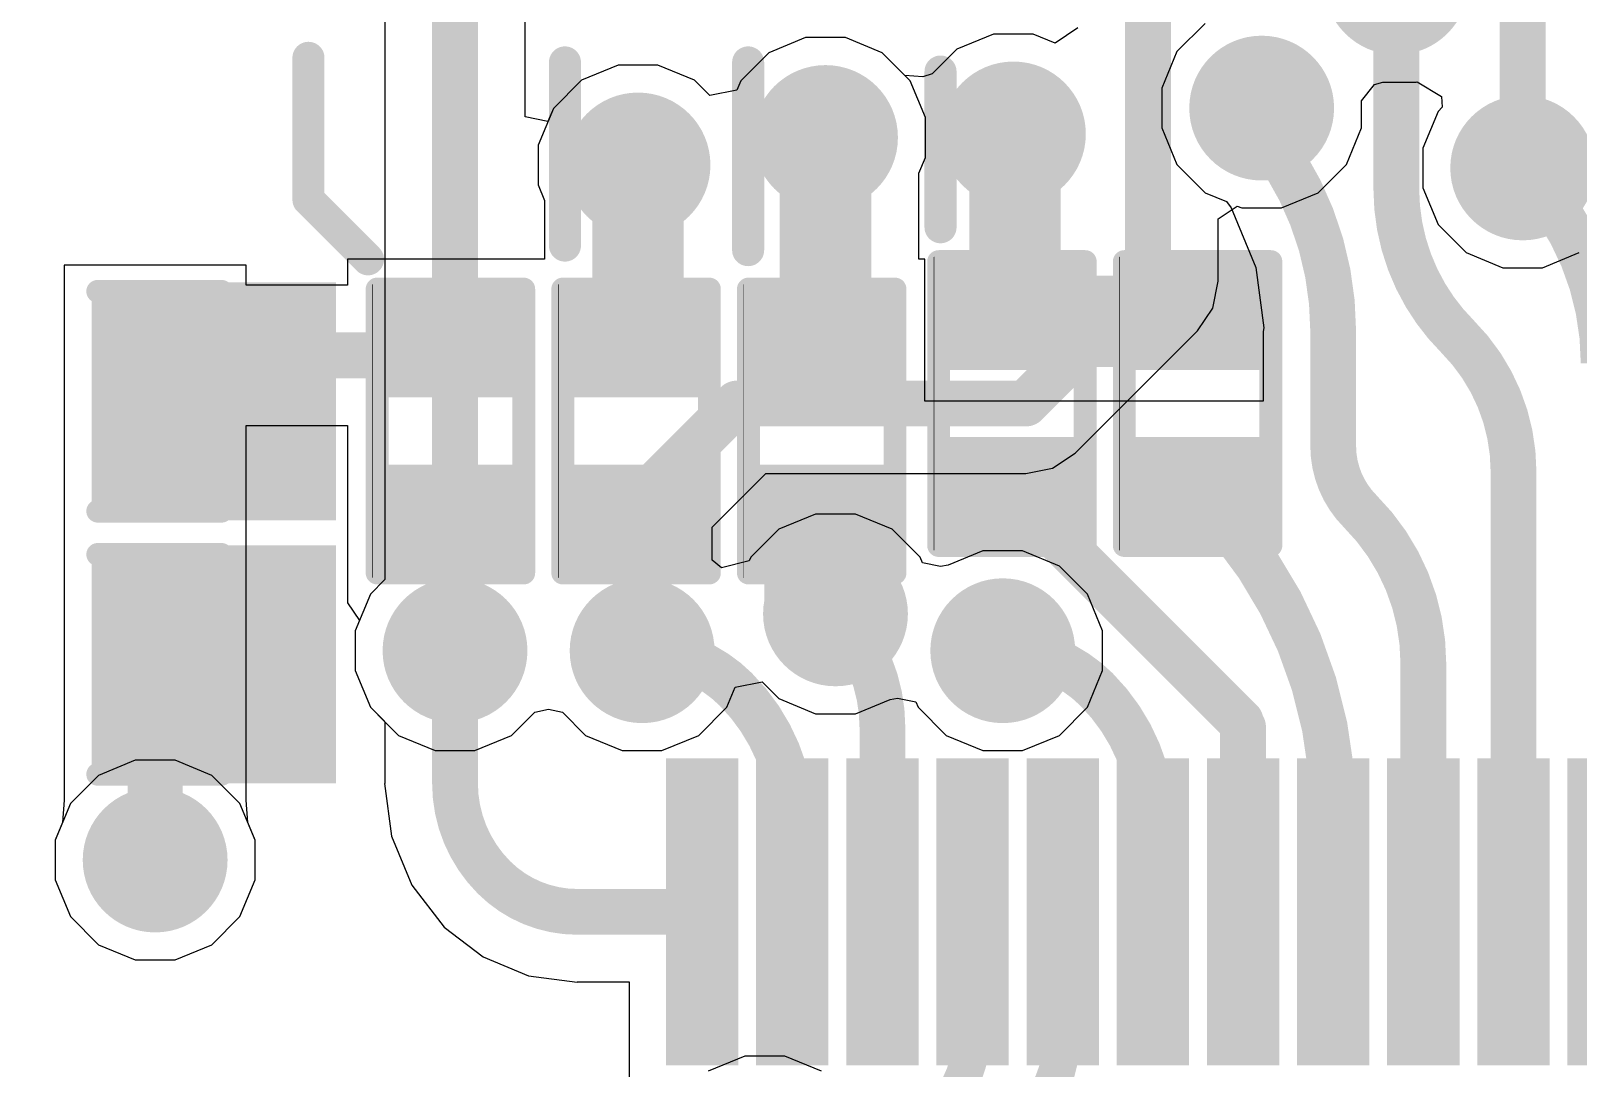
# Model space of a CAD drawing. Header units: millimetres. Extents: x 0 to 5423, y 0 to 5425.
# Drawn here: x 119.24 to 127.82, y 29.02 to 34.77 of the extents above; entities that cross this region are included whole.
import ezdxf

# ---------------------------------------------------------------- set-up
doc = ezdxf.new("R2010")
doc.units = ezdxf.units.MM
for name, color, linetype in [('BottomLayer', 5, 'Continuous'), ('BottomSolder', 6, 'Continuous'), ('TopLayer', 1, 'Continuous'), ('TopOverlay', 2, 'Continuous'), ('TopPaste', 8, 'Continuous'), ('TopSolder', 216, 'Continuous'), ('ViaHoleLayer', 16, 'Continuous')]:
    doc.layers.add(name, color=color, linetype=linetype)

# ---------------------------------------------------------------- blocks, each defined once
blk = doc.blocks.new('HTSSOP_38_EP_4_4___130')
at = {"layer": 'TopLayer'}
for points in [[(-2, 0.65), (-2, 0.35), (-3.6, 0.35), (-3.6, 0.65)], [(-2, 0.1501), (-2, -0.1499), (-3.6, -0.1499), (-3.6, 0.1501)], [(-2, -0.35), (-2, -0.65), (-3.6, -0.65), (-3.6, -0.35)], [(-2, -0.8499), (-2, -1.1499), (-3.6, -1.1499), (-3.6, -0.8499)], [(-2, -1.35), (-2, -1.65), (-3.6, -1.65), (-3.6, -1.35)], [(-2, -1.8499), (-2, -2.1499), (-3.6, -2.1499), (-3.6, -1.8499)], [(-2, -2.35), (-2, -2.65), (-3.6, -2.65), (-3.6, -2.35)], [(-2, -2.8499), (-2, -3.1499), (-3.6, -3.1499), (-3.6, -2.8499)], [(-2, -3.35), (-2, -3.65), (-3.6, -3.65), (-3.6, -3.35)], [(-2, -3.8499), (-2, -4.1499), (-3.6, -4.1499), (-3.6, -3.8499)], [(-2, -4.35), (-2, -4.65), (-3.6, -4.65), (-3.6, -4.35)]]:
    blk.add_hatch(color=1, dxfattribs=at).paths.add_polyline_path(points)
at = {"layer": 'TopPaste'}
for points in [[(-2, 0.65), (-2, 0.35), (-3.6, 0.35), (-3.6, 0.65)], [(-2, 0.1501), (-2, -0.1499), (-3.6, -0.1499), (-3.6, 0.1501)], [(-2, -0.35), (-2, -0.65), (-3.6, -0.65), (-3.6, -0.35)], [(-2, -0.8499), (-2, -1.1499), (-3.6, -1.1499), (-3.6, -0.8499)], [(-2, -1.35), (-2, -1.65), (-3.6, -1.65), (-3.6, -1.35)], [(-2, -1.8499), (-2, -2.1499), (-3.6, -2.1499), (-3.6, -1.8499)], [(-2, -2.35), (-2, -2.65), (-3.6, -2.65), (-3.6, -2.35)], [(-2, -2.8499), (-2, -3.1499), (-3.6, -3.1499), (-3.6, -2.8499)], [(-2, -3.35), (-2, -3.65), (-3.6, -3.65), (-3.6, -3.35)], [(-2, -3.8499), (-2, -4.1499), (-3.6, -4.1499), (-3.6, -3.8499)], [(-2, -4.35), (-2, -4.65), (-3.6, -4.65), (-3.6, -4.35)]]:
    blk.add_hatch(color=8, dxfattribs=at).paths.add_polyline_path(points)
at = {"layer": 'TopSolder'}
for points in [[(-1.9492, 0.7008), (-1.9492, 0.2992), (-3.6508, 0.2992), (-3.6508, 0.7008)], [(-1.9492, 0.2009), (-1.9492, -0.2007), (-3.6508, -0.2007), (-3.6508, 0.2009)], [(-1.9492, -0.2992), (-1.9492, -0.7008), (-3.6508, -0.7008), (-3.6508, -0.2992)], [(-1.9492, -0.7991), (-1.9492, -1.2007), (-3.6508, -1.2007), (-3.6508, -0.7991)], [(-1.9492, -1.2992), (-1.9492, -1.7008), (-3.6508, -1.7008), (-3.6508, -1.2992)], [(-1.9492, -1.7991), (-1.9492, -2.2007), (-3.6508, -2.2007), (-3.6508, -1.7991)], [(-1.9492, -2.2992), (-1.9492, -2.7008), (-3.6508, -2.7008), (-3.6508, -2.2992)], [(-1.9492, -2.7991), (-1.9492, -3.2007), (-3.6508, -3.2007), (-3.6508, -2.7991)], [(-1.9492, -3.2992), (-1.9492, -3.7008), (-3.6508, -3.7008), (-3.6508, -3.2992)], [(-1.9492, -3.7991), (-1.9492, -4.2007), (-3.6508, -4.2007), (-3.6508, -3.7991)], [(-1.9492, -4.2992), (-1.9492, -4.7008), (-3.6508, -4.7008), (-3.6508, -4.2992)]]:
    blk.add_hatch(color=216, dxfattribs=at).paths.add_polyline_path(points)
blk = doc.blocks.new('R___0402_200')
at = {"layer": 'TopLayer'}
for points in [[(-0.6985, -0.3175), (-0.6985, 0.3175), (-0.2413, 0.3175), (-0.2413, -0.3175)], [(0.2413, -0.3175), (0.2413, 0.3175), (0.6985, 0.3175), (0.6985, -0.3175)]]:
    blk.add_hatch(color=1, dxfattribs=at).paths.add_polyline_path(points)
at = {"layer": 'TopPaste'}
for points in [[(-0.6985, -0.3175), (-0.6985, 0.3175), (-0.2413, 0.3175), (-0.2413, -0.3175)], [(0.2413, -0.3175), (0.2413, 0.3175), (0.6985, 0.3175), (0.6985, -0.3175)]]:
    blk.add_hatch(color=8, dxfattribs=at).paths.add_polyline_path(points)
at = {"layer": 'TopSolder'}
for points in [[(-0.7535, -0.3725), (-0.7535, 0.3725), (-0.1863, 0.3725), (-0.1863, -0.3725)], [(0.1863, -0.3725), (0.1863, 0.3725), (0.7535, 0.3725), (0.7535, -0.3725)]]:
    blk.add_hatch(color=216, dxfattribs=at).paths.add_polyline_path(points)
at = {"layer": 'TopOverlay'}
for points, const_width in [([(-0.7874, -0.4064), (-0.7874, 0.4064)], 0.127), ([(0.7874, 0.4064), (-0.7874, 0.4064)], 0.127), ([(0.7874, -0.4064), (0.7874, 0.4064)], 0.127), ([(0.7874, -0.4064), (-0.7874, -0.4064)], 0.127), ([(0.8128, -0.4318), (-0.8128, -0.4318)], 0.00323)]:
    blk.add_lwpolyline(points, dxfattribs=dict(at, const_width=const_width))
for points, const_width in [([(-0.8191, 0.4064, 1), (-0.7556, 0.4064, 1)], 0.0635), ([(-0.8191, 0.4064, 1), (-0.7556, 0.4064, 1)], 0.0635), ([(0.7556, 0.4064, 1), (0.8191, 0.4064, 1)], 0.0635), ([(0.7556, 0.4064, 1), (0.8191, 0.4064, 1)], 0.0635), ([(-0.8191, -0.4064, 1), (-0.7556, -0.4064, 1)], 0.0635), ([(-0.8191, -0.4064, 1), (-0.7556, -0.4064, 1)], 0.0635), ([(0.7556, -0.4064, 1), (0.8191, -0.4064, 1)], 0.0635), ([(0.7556, -0.4064, 1), (0.8191, -0.4064, 1)], 0.0635), ([(-0.8136, -0.4318, 1), (-0.812, -0.4318, 1)], 0.00161), ([(0.812, -0.4318, 1), (0.8136, -0.4318, 1)], 0.00161)]:
    blk.add_lwpolyline(points, format="xyb", close=True, dxfattribs=dict(at, const_width=const_width))
blk = doc.blocks.new('R___0402_201')
at = {"layer": 'TopLayer'}
for points in [[(-0.6985, -0.3175), (-0.6985, 0.3175), (-0.2413, 0.3175), (-0.2413, -0.3175)], [(0.2413, -0.3175), (0.2413, 0.3175), (0.6985, 0.3175), (0.6985, -0.3175)]]:
    blk.add_hatch(color=1, dxfattribs=at).paths.add_polyline_path(points)
at = {"layer": 'TopPaste'}
for points in [[(-0.6985, -0.3175), (-0.6985, 0.3175), (-0.2413, 0.3175), (-0.2413, -0.3175)], [(0.2413, -0.3175), (0.2413, 0.3175), (0.6985, 0.3175), (0.6985, -0.3175)]]:
    blk.add_hatch(color=8, dxfattribs=at).paths.add_polyline_path(points)
at = {"layer": 'TopSolder'}
for points in [[(-0.7535, -0.3725), (-0.7535, 0.3725), (-0.1863, 0.3725), (-0.1863, -0.3725)], [(0.1863, -0.3725), (0.1863, 0.3725), (0.7535, 0.3725), (0.7535, -0.3725)]]:
    blk.add_hatch(color=216, dxfattribs=at).paths.add_polyline_path(points)
at = {"layer": 'TopOverlay'}
for points, const_width in [([(-0.7874, -0.4064), (-0.7874, 0.4064)], 0.127), ([(0.7874, 0.4064), (-0.7874, 0.4064)], 0.127), ([(0.7874, -0.4064), (0.7874, 0.4064)], 0.127), ([(0.7874, -0.4064), (-0.7874, -0.4064)], 0.127), ([(0.8128, -0.4318), (-0.8128, -0.4318)], 0.00323)]:
    blk.add_lwpolyline(points, dxfattribs=dict(at, const_width=const_width))
for points, const_width in [([(-0.8191, 0.4064, 1), (-0.7556, 0.4064, 1)], 0.0635), ([(-0.8191, 0.4064, 1), (-0.7556, 0.4064, 1)], 0.0635), ([(0.7556, 0.4064, 1), (0.8191, 0.4064, 1)], 0.0635), ([(0.7556, 0.4064, 1), (0.8191, 0.4064, 1)], 0.0635), ([(-0.8191, -0.4064, 1), (-0.7556, -0.4064, 1)], 0.0635), ([(-0.8191, -0.4064, 1), (-0.7556, -0.4064, 1)], 0.0635), ([(0.7556, -0.4064, 1), (0.8191, -0.4064, 1)], 0.0635), ([(0.7556, -0.4064, 1), (0.8191, -0.4064, 1)], 0.0635), ([(-0.8136, -0.4318, 1), (-0.812, -0.4318, 1)], 0.00161), ([(0.812, -0.4318, 1), (0.8136, -0.4318, 1)], 0.00161)]:
    blk.add_lwpolyline(points, format="xyb", close=True, dxfattribs=dict(at, const_width=const_width))
blk = doc.blocks.new('R___0402_204')
at = {"layer": 'TopLayer'}
for points in [[(-0.6985, -0.3175), (-0.6985, 0.3175), (-0.2413, 0.3175), (-0.2413, -0.3175)], [(0.2413, -0.3175), (0.2413, 0.3175), (0.6985, 0.3175), (0.6985, -0.3175)]]:
    blk.add_hatch(color=1, dxfattribs=at).paths.add_polyline_path(points)
at = {"layer": 'TopPaste'}
for points in [[(-0.6985, -0.3175), (-0.6985, 0.3175), (-0.2413, 0.3175), (-0.2413, -0.3175)], [(0.2413, -0.3175), (0.2413, 0.3175), (0.6985, 0.3175), (0.6985, -0.3175)]]:
    blk.add_hatch(color=8, dxfattribs=at).paths.add_polyline_path(points)
at = {"layer": 'TopSolder'}
for points in [[(-0.7535, -0.3725), (-0.7535, 0.3725), (-0.1863, 0.3725), (-0.1863, -0.3725)], [(0.1863, -0.3725), (0.1863, 0.3725), (0.7535, 0.3725), (0.7535, -0.3725)]]:
    blk.add_hatch(color=216, dxfattribs=at).paths.add_polyline_path(points)
at = {"layer": 'TopOverlay'}
for points, const_width in [([(0.7874, 0.4064), (-0.7874, 0.4064)], 0.127), ([(-0.7874, -0.4064), (-0.7874, 0.4064)], 0.127), ([(0.7874, -0.4064), (0.7874, 0.4064)], 0.127), ([(0.7874, -0.4064), (-0.7874, -0.4064)], 0.127), ([(0.8128, -0.4318), (-0.8128, -0.4318)], 0.00323)]:
    blk.add_lwpolyline(points, dxfattribs=dict(at, const_width=const_width))
for points, const_width in [([(-0.8191, 0.4064, 1), (-0.7556, 0.4064, 1)], 0.0635), ([(-0.8191, 0.4064, 1), (-0.7556, 0.4064, 1)], 0.0635), ([(0.7556, 0.4064, 1), (0.8191, 0.4064, 1)], 0.0635), ([(0.7556, 0.4064, 1), (0.8191, 0.4064, 1)], 0.0635), ([(-0.8191, -0.4064, 1), (-0.7556, -0.4064, 1)], 0.0635), ([(-0.8191, -0.4064, 1), (-0.7556, -0.4064, 1)], 0.0635), ([(0.7556, -0.4064, 1), (0.8191, -0.4064, 1)], 0.0635), ([(0.7556, -0.4064, 1), (0.8191, -0.4064, 1)], 0.0635), ([(-0.8136, -0.4318, 1), (-0.812, -0.4318, 1)], 0.00161), ([(0.812, -0.4318, 1), (0.8136, -0.4318, 1)], 0.00161)]:
    blk.add_lwpolyline(points, format="xyb", close=True, dxfattribs=dict(at, const_width=const_width))
blk = doc.blocks.new('R___0402_205')
at = {"layer": 'TopLayer'}
for points in [[(-0.6985, -0.3175), (-0.6985, 0.3175), (-0.2413, 0.3175), (-0.2413, -0.3175)], [(0.2413, -0.3175), (0.2413, 0.3175), (0.6985, 0.3175), (0.6985, -0.3175)]]:
    blk.add_hatch(color=1, dxfattribs=at).paths.add_polyline_path(points)
at = {"layer": 'TopPaste'}
for points in [[(-0.6985, -0.3175), (-0.6985, 0.3175), (-0.2413, 0.3175), (-0.2413, -0.3175)], [(0.2413, -0.3175), (0.2413, 0.3175), (0.6985, 0.3175), (0.6985, -0.3175)]]:
    blk.add_hatch(color=8, dxfattribs=at).paths.add_polyline_path(points)
at = {"layer": 'TopSolder'}
for points in [[(-0.7535, -0.3725), (-0.7535, 0.3725), (-0.1863, 0.3725), (-0.1863, -0.3725)], [(0.1863, -0.3725), (0.1863, 0.3725), (0.7535, 0.3725), (0.7535, -0.3725)]]:
    blk.add_hatch(color=216, dxfattribs=at).paths.add_polyline_path(points)
at = {"layer": 'TopOverlay'}
for points, const_width in [([(-0.7874, -0.4064), (-0.7874, 0.4064)], 0.127), ([(0.7874, 0.4064), (-0.7874, 0.4064)], 0.127), ([(0.7874, -0.4064), (0.7874, 0.4064)], 0.127), ([(0.7874, -0.4064), (-0.7874, -0.4064)], 0.127), ([(0.8128, -0.4318), (-0.8128, -0.4318)], 0.00323)]:
    blk.add_lwpolyline(points, dxfattribs=dict(at, const_width=const_width))
for points, const_width in [([(-0.8191, 0.4064, 1), (-0.7556, 0.4064, 1)], 0.0635), ([(-0.8191, 0.4064, 1), (-0.7556, 0.4064, 1)], 0.0635), ([(0.7556, 0.4064, 1), (0.8191, 0.4064, 1)], 0.0635), ([(0.7556, 0.4064, 1), (0.8191, 0.4064, 1)], 0.0635), ([(-0.8191, -0.4064, 1), (-0.7556, -0.4064, 1)], 0.0635), ([(-0.8191, -0.4064, 1), (-0.7556, -0.4064, 1)], 0.0635), ([(0.7556, -0.4064, 1), (0.8191, -0.4064, 1)], 0.0635), ([(0.7556, -0.4064, 1), (0.8191, -0.4064, 1)], 0.0635), ([(-0.8136, -0.4318, 1), (-0.812, -0.4318, 1)], 0.00161), ([(0.812, -0.4318, 1), (0.8136, -0.4318, 1)], 0.00161)]:
    blk.add_lwpolyline(points, format="xyb", close=True, dxfattribs=dict(at, const_width=const_width))
blk = doc.blocks.new('R___0402_207')
at = {"layer": 'TopLayer'}
for points in [[(-0.6985, -0.3175), (-0.6985, 0.3175), (-0.2413, 0.3175), (-0.2413, -0.3175)], [(0.2413, -0.3175), (0.2413, 0.3175), (0.6985, 0.3175), (0.6985, -0.3175)]]:
    blk.add_hatch(color=1, dxfattribs=at).paths.add_polyline_path(points)
at = {"layer": 'TopPaste'}
for points in [[(-0.6985, -0.3175), (-0.6985, 0.3175), (-0.2413, 0.3175), (-0.2413, -0.3175)], [(0.2413, -0.3175), (0.2413, 0.3175), (0.6985, 0.3175), (0.6985, -0.3175)]]:
    blk.add_hatch(color=8, dxfattribs=at).paths.add_polyline_path(points)
at = {"layer": 'TopSolder'}
for points in [[(-0.7535, -0.3725), (-0.7535, 0.3725), (-0.1863, 0.3725), (-0.1863, -0.3725)], [(0.1863, -0.3725), (0.1863, 0.3725), (0.7535, 0.3725), (0.7535, -0.3725)]]:
    blk.add_hatch(color=216, dxfattribs=at).paths.add_polyline_path(points)
at = {"layer": 'TopOverlay'}
for points, const_width in [([(-0.7874, -0.4064), (-0.7874, 0.4064)], 0.127), ([(0.7874, 0.4064), (-0.7874, 0.4064)], 0.127), ([(0.7874, -0.4064), (0.7874, 0.4064)], 0.127), ([(0.7874, -0.4064), (-0.7874, -0.4064)], 0.127), ([(0.8128, -0.4318), (-0.8128, -0.4318)], 0.00323)]:
    blk.add_lwpolyline(points, dxfattribs=dict(at, const_width=const_width))
for points, const_width in [([(-0.8191, 0.4064, 1), (-0.7556, 0.4064, 1)], 0.0635), ([(-0.8191, 0.4064, 1), (-0.7556, 0.4064, 1)], 0.0635), ([(0.7556, 0.4064, 1), (0.8191, 0.4064, 1)], 0.0635), ([(0.7556, 0.4064, 1), (0.8191, 0.4064, 1)], 0.0635), ([(-0.8191, -0.4064, 1), (-0.7556, -0.4064, 1)], 0.0635), ([(-0.8191, -0.4064, 1), (-0.7556, -0.4064, 1)], 0.0635), ([(0.7556, -0.4064, 1), (0.8191, -0.4064, 1)], 0.0635), ([(0.7556, -0.4064, 1), (0.8191, -0.4064, 1)], 0.0635), ([(-0.8136, -0.4318, 1), (-0.812, -0.4318, 1)], 0.00161), ([(0.812, -0.4318, 1), (0.8136, -0.4318, 1)], 0.00161)]:
    blk.add_lwpolyline(points, format="xyb", close=True, dxfattribs=dict(at, const_width=const_width))
blk = doc.blocks.new('LED_0603_296')
at = {"layer": 'TopLayer'}
for points in [[(-1, 0.5), (-0.5, 0.5), (-0.5, -0.5), (-1, -0.5)], [(0.5, 0.5), (1, 0.5), (1, -0.5), (0.5, -0.5)]]:
    blk.add_hatch(color=1, dxfattribs=at).paths.add_polyline_path(points)
at = {"layer": 'TopOverlay'}
blk.add_hatch(color=2, dxfattribs=at).paths.add_polyline_path([(1.1176, -0.6604), (1.7526, -0.6604), (1.7526, 0.6604), (1.1176, 0.6604)])
at = {"layer": 'TopPaste'}
for points in [[(-1, 0.5), (-0.5, 0.5), (-0.5, -0.5), (-1, -0.5)], [(0.5, 0.5), (1, 0.5), (1, -0.5), (0.5, -0.5)]]:
    blk.add_hatch(color=8, dxfattribs=at).paths.add_polyline_path(points)
at = {"layer": 'TopSolder'}
for points in [[(-1.1016, 0.6016), (-0.3984, 0.6016), (-0.3984, -0.6016), (-1.1016, -0.6016)], [(0.3984, 0.6016), (1.1016, 0.6016), (1.1016, -0.6016), (0.3984, -0.6016)]]:
    blk.add_hatch(color=216, dxfattribs=at).paths.add_polyline_path(points)
at = {"layer": 'TopOverlay', "const_width": 0.127}
for points in [[(-1.1176, 0.6096), (-0.4318, 0.6096)], [(-1.1176, -0.6096), (-1.1176, 0.6096)], [(0.4318, 0.6096), (1.1176, 0.6096)], [(1.1176, -0.6096), (1.1176, 0.6096)], [(-1.1176, -0.6096), (-0.4318, -0.6096)], [(0.4318, -0.6096), (1.1176, -0.6096)]]:
    blk.add_lwpolyline(points, dxfattribs=at)
at = {"layer": 'TopOverlay', "const_width": 0.0635}
for points in [[(-1.1494, 0.6096, 1), (-1.0858, 0.6096, 1)], [(-1.1494, 0.6096, 1), (-1.0858, 0.6096, 1)], [(-0.4636, 0.6096, 1), (-0.4001, 0.6096, 1)], [(0.4001, 0.6096, 1), (0.4636, 0.6096, 1)], [(1.0859, 0.6096, 1), (1.1494, 0.6096, 1)], [(1.0859, 0.6096, 1), (1.1494, 0.6096, 1)], [(-1.1494, -0.6096, 1), (-1.0858, -0.6096, 1)], [(-1.1494, -0.6096, 1), (-1.0858, -0.6096, 1)], [(-0.4636, -0.6096, 1), (-0.4001, -0.6096, 1)], [(0.4001, -0.6096, 1), (0.4636, -0.6096, 1)], [(1.0859, -0.6096, 1), (1.1494, -0.6096, 1)], [(1.0859, -0.6096, 1), (1.1494, -0.6096, 1)]]:
    blk.add_lwpolyline(points, format="xyb", close=True, dxfattribs=at)
blk = doc.blocks.new('LED_0603_297')
at = {"layer": 'TopLayer'}
for points in [[(-1, 0.5), (-0.5, 0.5), (-0.5, -0.5), (-1, -0.5)], [(0.5, 0.5), (1, 0.5), (1, -0.5), (0.5, -0.5)]]:
    blk.add_hatch(color=1, dxfattribs=at).paths.add_polyline_path(points)
at = {"layer": 'TopOverlay'}
blk.add_hatch(color=2, dxfattribs=at).paths.add_polyline_path([(1.1176, -0.6604), (1.7526, -0.6604), (1.7526, 0.6604), (1.1176, 0.6604)])
at = {"layer": 'TopPaste'}
for points in [[(-1, 0.5), (-0.5, 0.5), (-0.5, -0.5), (-1, -0.5)], [(0.5, 0.5), (1, 0.5), (1, -0.5), (0.5, -0.5)]]:
    blk.add_hatch(color=8, dxfattribs=at).paths.add_polyline_path(points)
at = {"layer": 'TopSolder'}
for points in [[(-1.1016, 0.6016), (-0.3984, 0.6016), (-0.3984, -0.6016), (-1.1016, -0.6016)], [(0.3984, 0.6016), (1.1016, 0.6016), (1.1016, -0.6016), (0.3984, -0.6016)]]:
    blk.add_hatch(color=216, dxfattribs=at).paths.add_polyline_path(points)
at = {"layer": 'TopOverlay', "const_width": 0.127}
for points in [[(-1.1176, 0.6096), (-0.4318, 0.6096)], [(-1.1176, -0.6096), (-1.1176, 0.6096)], [(0.4318, 0.6096), (1.1176, 0.6096)], [(1.1176, -0.6096), (1.1176, 0.6096)], [(-1.1176, -0.6096), (-0.4318, -0.6096)], [(0.4318, -0.6096), (1.1176, -0.6096)]]:
    blk.add_lwpolyline(points, dxfattribs=at)
at = {"layer": 'TopOverlay', "const_width": 0.0635}
for points in [[(-1.1494, 0.6096, 1), (-1.0858, 0.6096, 1)], [(-1.1494, 0.6096, 1), (-1.0858, 0.6096, 1)], [(-0.4636, 0.6096, 1), (-0.4001, 0.6096, 1)], [(0.4001, 0.6096, 1), (0.4636, 0.6096, 1)], [(1.0859, 0.6096, 1), (1.1494, 0.6096, 1)], [(1.0859, 0.6096, 1), (1.1494, 0.6096, 1)], [(-1.1494, -0.6096, 1), (-1.0858, -0.6096, 1)], [(-1.1494, -0.6096, 1), (-1.0858, -0.6096, 1)], [(-0.4636, -0.6096, 1), (-0.4001, -0.6096, 1)], [(0.4001, -0.6096, 1), (0.4636, -0.6096, 1)], [(1.0859, -0.6096, 1), (1.1494, -0.6096, 1)], [(1.0859, -0.6096, 1), (1.1494, -0.6096, 1)]]:
    blk.add_lwpolyline(points, format="xyb", close=True, dxfattribs=at)

msp = doc.modelspace()

# ---------------------------------------------------------------- hatches: boundary and pattern name
at = {"layer": 'BottomLayer'}
h = msp.add_hatch(color=5, dxfattribs=at)
edge = h.paths.add_edge_path()
edge.add_arc((126.81, 35.0393), 0.3, 0, 360)
h = msp.add_hatch(color=5, dxfattribs=at)
edge = h.paths.add_edge_path()
edge.add_arc((126.0633, 34.3414), 0.3, 0, 360)
h = msp.add_hatch(color=5, dxfattribs=at)
edge = h.paths.add_edge_path()
edge.add_arc((124.6865, 34.198), 0.3, 0, 360)
h = msp.add_hatch(color=5, dxfattribs=at)
edge = h.paths.add_edge_path()
edge.add_arc((123.6445, 34.1783), 0.3, 0, 360)
h = msp.add_hatch(color=5, dxfattribs=at)
edge = h.paths.add_edge_path()
edge.add_arc((122.6047, 34.0259), 0.3, 0, 360)
h = msp.add_hatch(color=5, dxfattribs=at)
edge = h.paths.add_edge_path()
edge.add_arc((127.5109, 34.0094), 0.3, 0, 360)
h = msp.add_hatch(color=5, dxfattribs=at)
edge = h.paths.add_edge_path()
edge.add_arc((123.6998, 31.5358), 0.3, 0, 360)
h = msp.add_hatch(color=5, dxfattribs=at)
edge = h.paths.add_edge_path()
edge.add_arc((121.5898, 31.3315), 0.3, 0, 360)
h = msp.add_hatch(color=5, dxfattribs=at)
edge = h.paths.add_edge_path()
edge.add_arc((122.6274, 31.3315), 0.3, 0, 360)
h = msp.add_hatch(color=5, dxfattribs=at)
edge = h.paths.add_edge_path()
edge.add_arc((124.6274, 31.3315), 0.3, 0, 360)
h = msp.add_hatch(color=5, dxfattribs=at)
edge = h.paths.add_edge_path()
edge.add_arc((119.9268, 30.1704), 0.3, 0, 360)
at = {"layer": 'BottomSolder'}
h = msp.add_hatch(color=6, dxfattribs=at)
edge = h.paths.add_edge_path()
edge.add_arc((126.81, 35.0393), 0.4016, 0, 360)
h = msp.add_hatch(color=6, dxfattribs=at)
edge = h.paths.add_edge_path()
edge.add_arc((126.0633, 34.3414), 0.4016, 0, 360)
h = msp.add_hatch(color=6, dxfattribs=at)
edge = h.paths.add_edge_path()
edge.add_arc((123.6445, 34.1783), 0.4016, 0, 360)
h = msp.add_hatch(color=6, dxfattribs=at)
edge = h.paths.add_edge_path()
edge.add_arc((124.6865, 34.198), 0.4016, 0, 360)
h = msp.add_hatch(color=6, dxfattribs=at)
edge = h.paths.add_edge_path()
edge.add_arc((122.6047, 34.0259), 0.4016, 0, 360)
h = msp.add_hatch(color=6, dxfattribs=at)
edge = h.paths.add_edge_path()
edge.add_arc((127.5109, 34.0094), 0.4016, 0, 360)
h = msp.add_hatch(color=6, dxfattribs=at)
edge = h.paths.add_edge_path()
edge.add_arc((123.6998, 31.5358), 0.4016, 0, 360)
h = msp.add_hatch(color=6, dxfattribs=at)
edge = h.paths.add_edge_path()
edge.add_arc((121.5898, 31.3315), 0.4016, 0, 360)
h = msp.add_hatch(color=6, dxfattribs=at)
edge = h.paths.add_edge_path()
edge.add_arc((122.6274, 31.3315), 0.4016, 0, 360)
h = msp.add_hatch(color=6, dxfattribs=at)
edge = h.paths.add_edge_path()
edge.add_arc((124.6274, 31.3315), 0.4016, 0, 360)
h = msp.add_hatch(color=6, dxfattribs=at)
edge = h.paths.add_edge_path()
edge.add_arc((119.9268, 30.1704), 0.4016, 0, 360)
at = {"layer": 'TopLayer'}
h = msp.add_hatch(color=1, dxfattribs=at)
edge = h.paths.add_edge_path()
edge.add_arc((126.81, 35.0393), 0.3, 0, 360)
h = msp.add_hatch(color=1, dxfattribs=at)
edge = h.paths.add_edge_path()
edge.add_arc((126.0633, 34.3414), 0.3, 0, 360)
h = msp.add_hatch(color=1, dxfattribs=at)
edge = h.paths.add_edge_path()
edge.add_arc((124.6865, 34.198), 0.3, 0, 360)
h = msp.add_hatch(color=1, dxfattribs=at)
edge = h.paths.add_edge_path()
edge.add_arc((123.6445, 34.1783), 0.3, 0, 360)
h = msp.add_hatch(color=1, dxfattribs=at)
edge = h.paths.add_edge_path()
edge.add_arc((122.6047, 34.0259), 0.3, 0, 360)
h = msp.add_hatch(color=1, dxfattribs=at)
edge = h.paths.add_edge_path()
edge.add_arc((127.5109, 34.0094), 0.3, 0, 360)
msp.add_hatch(color=1, dxfattribs=at).paths.add_polyline_path([(123.3059, 31.5595), (124.0171, 31.5595), (124.0171, 32.3215), (123.3059, 32.3215)])
h = msp.add_hatch(color=1, dxfattribs=at)
edge = h.paths.add_edge_path()
edge.add_arc((123.6998, 31.5358), 0.3, 0, 360)
h = msp.add_hatch(color=1, dxfattribs=at)
edge = h.paths.add_edge_path()
edge.add_arc((121.5898, 31.3315), 0.3, 0, 360)
h = msp.add_hatch(color=1, dxfattribs=at)
edge = h.paths.add_edge_path()
edge.add_arc((122.6274, 31.3315), 0.3, 0, 360)
h = msp.add_hatch(color=1, dxfattribs=at)
edge = h.paths.add_edge_path()
edge.add_arc((124.6274, 31.3315), 0.3, 0, 360)
h = msp.add_hatch(color=1, dxfattribs=at)
edge = h.paths.add_edge_path()
edge.add_arc((119.9268, 30.1704), 0.3, 0, 360)
at = {"layer": 'TopSolder'}
h = msp.add_hatch(color=216, dxfattribs=at)
edge = h.paths.add_edge_path()
edge.add_arc((126.81, 35.0393), 0.4016, 0, 360)
h = msp.add_hatch(color=216, dxfattribs=at)
edge = h.paths.add_edge_path()
edge.add_arc((126.0633, 34.3414), 0.4016, 0, 360)
h = msp.add_hatch(color=216, dxfattribs=at)
edge = h.paths.add_edge_path()
edge.add_arc((123.6445, 34.1783), 0.4016, 0, 360)
h = msp.add_hatch(color=216, dxfattribs=at)
edge = h.paths.add_edge_path()
edge.add_arc((124.6865, 34.198), 0.4016, 0, 360)
h = msp.add_hatch(color=216, dxfattribs=at)
edge = h.paths.add_edge_path()
edge.add_arc((122.6047, 34.0259), 0.4016, 0, 360)
h = msp.add_hatch(color=216, dxfattribs=at)
edge = h.paths.add_edge_path()
edge.add_arc((127.5109, 34.0094), 0.4016, 0, 360)
h = msp.add_hatch(color=216, dxfattribs=at)
edge = h.paths.add_edge_path()
edge.add_arc((123.6998, 31.5358), 0.4016, 0, 360)
h = msp.add_hatch(color=216, dxfattribs=at)
edge = h.paths.add_edge_path()
edge.add_arc((121.5898, 31.3315), 0.4016, 0, 360)
h = msp.add_hatch(color=216, dxfattribs=at)
edge = h.paths.add_edge_path()
edge.add_arc((122.6274, 31.3315), 0.4016, 0, 360)
h = msp.add_hatch(color=216, dxfattribs=at)
edge = h.paths.add_edge_path()
edge.add_arc((124.6274, 31.3315), 0.4016, 0, 360)
h = msp.add_hatch(color=216, dxfattribs=at)
edge = h.paths.add_edge_path()
edge.add_arc((119.9268, 30.1704), 0.4016, 0, 360)
at = {"layer": 'ViaHoleLayer'}
h = msp.add_hatch(color=16, dxfattribs=at)
edge = h.paths.add_edge_path()
edge.add_arc((126.0633, 34.3414), 0.15, 0, 360)
h = msp.add_hatch(color=16, dxfattribs=at)
edge = h.paths.add_edge_path()
edge.add_arc((123.6445, 34.1783), 0.15, 0, 360)
h = msp.add_hatch(color=16, dxfattribs=at)
edge = h.paths.add_edge_path()
edge.add_arc((124.6865, 34.198), 0.15, 0, 360)
h = msp.add_hatch(color=16, dxfattribs=at)
edge = h.paths.add_edge_path()
edge.add_arc((122.6047, 34.0259), 0.15, 0, 360)
h = msp.add_hatch(color=16, dxfattribs=at)
edge = h.paths.add_edge_path()
edge.add_arc((127.5109, 34.0094), 0.15, 0, 360)
h = msp.add_hatch(color=16, dxfattribs=at)
edge = h.paths.add_edge_path()
edge.add_arc((123.6998, 31.5358), 0.15, 0, 360)
h = msp.add_hatch(color=16, dxfattribs=at)
edge = h.paths.add_edge_path()
edge.add_arc((121.5898, 31.3315), 0.15, 0, 360)
h = msp.add_hatch(color=16, dxfattribs=at)
edge = h.paths.add_edge_path()
edge.add_arc((122.6274, 31.3315), 0.15, 0, 360)
h = msp.add_hatch(color=16, dxfattribs=at)
edge = h.paths.add_edge_path()
edge.add_arc((124.6274, 31.3315), 0.15, 0, 360)
h = msp.add_hatch(color=16, dxfattribs=at)
edge = h.paths.add_edge_path()
edge.add_arc((119.9268, 30.1704), 0.15, 0, 360)

# ---------------------------------------------------------------- linework, layer by layer
at = {"layer": 'BottomLayer'}
for p, q in [((121.2013, 36.957), (121.2013, 31.7265)), ((121.9783, 34.2931), (121.9783, 36.7961)), ((124.5763, 34.752), (124.3726, 34.6676)), ((124.7967, 34.752), (124.5763, 34.752)), ((124.9176, 34.7019), (124.7967, 34.752)), ((125.0446, 34.7868), (124.9176, 34.7019)), ((123.5343, 34.7323), (123.3307, 34.648)), ((123.7547, 34.7323), (123.5343, 34.7323)), ((123.9583, 34.648), (123.7547, 34.7323)), ((124.3726, 34.6676), (124.2357, 34.5307)), ((122.4945, 34.5799), (122.2909, 34.4956)), ((122.7149, 34.5799), (122.4945, 34.5799)), ((122.9185, 34.4956), (122.7149, 34.5799)), ((123.3307, 34.648), (123.1748, 34.4921)), ((124.0838, 34.5225), (123.9583, 34.648)), ((122.2909, 34.4956), (122.1351, 34.3397)), ((123.0036, 34.4105), (122.9185, 34.4956)), ((123.1748, 34.4921), (123.1534, 34.4403)), ((124.1844, 34.5144), (124.0838, 34.5225)), ((124.2357, 34.5307), (124.1844, 34.5144)), ((123.1534, 34.4403), (123.0036, 34.4105)), ((126.6173, 34.382), (126.6895, 34.4723)), ((126.6895, 34.4723), (126.7346, 34.4853)), ((126.7346, 34.4853), (126.9202, 34.4853)), ((126.9202, 34.4853), (126.9255, 34.4875)), ((126.9255, 34.4875), (127.0598, 34.4057)), ((127.0598, 34.4057), (127.0647, 34.3466)), ((122.1351, 34.3397), (122.1053, 34.2678)), ((126.6173, 34.2312), (126.6173, 34.382)), ((127.0413, 34.3232), (126.9569, 34.1196)), ((127.0647, 34.3466), (127.0413, 34.3232)), ((122.1053, 34.2678), (121.9783, 34.2931)), ((126.5329, 34.0276), (126.6173, 34.2312)), ((126.9569, 34.1196), (126.9569, 33.8992)), ((126.3771, 33.8718), (126.5329, 34.0276)), ((126.9569, 33.8992), (127.0413, 33.6956)), ((126.1735, 33.7874), (126.3771, 33.8718)), ((125.8215, 33.7276), (125.9271, 33.7982)), ((125.8215, 33.381), (125.8215, 33.7276)), ((125.9271, 33.7982), (125.9531, 33.7874)), ((125.9531, 33.7874), (126.1735, 33.7874)), ((127.0413, 33.6956), (127.1971, 33.5397)), ((127.1971, 33.5397), (127.4007, 33.4554)), ((127.6211, 33.4554), (127.8248, 33.5397)), ((125.792, 33.2324), (125.8215, 33.381)), ((127.4007, 33.4554), (127.6211, 33.4554)), ((125.7078, 33.1063), (125.792, 33.2324)), ((125.0293, 32.4278), (125.7078, 33.1063)), ((124.9032, 32.3436), (125.0293, 32.4278)), ((123.0159, 32.0163), (123.3136, 32.314)), ((123.3136, 32.314), (124.7546, 32.314)), ((124.7546, 32.314), (124.9032, 32.3436)), ((123.5896, 32.0898), (123.386, 32.0054)), ((123.81, 32.0898), (123.5896, 32.0898)), ((124.0136, 32.0054), (123.81, 32.0898)), ((123.0159, 31.8341), (123.0159, 32.0163)), ((123.386, 32.0054), (123.2302, 31.8496)), ((124.1695, 31.8496), (124.0136, 32.0054)), ((123.0684, 31.791), (123.0159, 31.8341)), ((123.2302, 31.8496), (123.2218, 31.8294)), ((124.1821, 31.819), (124.1695, 31.8496)), ((124.5172, 31.8855), (124.325, 31.8059)), ((124.7376, 31.8855), (124.5172, 31.8855)), ((124.9412, 31.8012), (124.7376, 31.8855)), ((123.2218, 31.8294), (123.0684, 31.791)), ((124.2828, 31.799), (124.1821, 31.819)), ((124.325, 31.8059), (124.2828, 31.799)), ((125.0971, 31.6453), (124.9412, 31.8012)), ((121.2013, 31.7265), (121.1202, 31.6453)), ((121.1202, 31.6453), (121.0358, 31.4417)), ((125.1814, 31.4417), (125.0971, 31.6453)), ((121.0358, 31.4417), (121.0358, 31.2213)), ((125.1814, 31.2213), (125.1814, 31.4417)), ((121.0358, 31.2213), (121.1202, 31.0177)), ((123.1433, 31.1292), (123.2931, 31.159)), ((123.2931, 31.159), (123.386, 31.0661)), ((125.0971, 31.0177), (125.1814, 31.2213)), ((123.0971, 31.0177), (123.1433, 31.1292)), ((123.386, 31.0661), (123.5896, 30.9818)), ((123.81, 30.9818), (124.0022, 31.0614)), ((124.0022, 31.0614), (124.0444, 31.0683)), ((124.0444, 31.0683), (124.1451, 31.0482)), ((121.1202, 31.0177), (121.276, 30.8619)), ((121.9036, 30.8619), (122.0318, 30.99)), ((122.0318, 30.99), (122.1086, 31.0069)), ((122.1086, 31.0069), (122.1855, 30.99)), ((122.1855, 30.99), (122.3136, 30.8619)), ((122.9412, 30.8619), (123.0971, 31.0177)), ((123.5896, 30.9818), (123.81, 30.9818)), ((124.1451, 31.0482), (124.1578, 31.0177)), ((124.1578, 31.0177), (124.3136, 30.8619)), ((124.9412, 30.8619), (125.0971, 31.0177)), ((121.276, 30.8619), (121.4796, 30.7775)), ((121.7, 30.7775), (121.9036, 30.8619)), ((122.3136, 30.8619), (122.5172, 30.7775)), ((122.7376, 30.7775), (122.9412, 30.8619)), ((124.3136, 30.8619), (124.5172, 30.7775)), ((124.7376, 30.7775), (124.9412, 30.8619)), ((119.8166, 30.7244), (119.613, 30.6401)), ((120.037, 30.7244), (119.8166, 30.7244)), ((120.2406, 30.6401), (120.037, 30.7244)), ((121.4796, 30.7775), (121.7, 30.7775)), ((122.5172, 30.7775), (122.7376, 30.7775)), ((124.5172, 30.7775), (124.7376, 30.7775)), ((119.613, 30.6401), (119.4572, 30.4842)), ((120.3965, 30.4842), (120.2406, 30.6401)), ((119.4572, 30.4842), (119.3728, 30.2806)), ((120.4808, 30.2806), (120.3965, 30.4842)), ((119.3728, 30.2806), (119.3728, 30.0602)), ((120.4808, 30.0602), (120.4808, 30.2806)), ((119.3728, 30.0602), (119.4572, 29.8566)), ((120.3965, 29.8566), (120.4808, 30.0602)), ((119.4572, 29.8566), (119.613, 29.7008)), ((120.2406, 29.7008), (120.3965, 29.8566)), ((119.613, 29.7008), (119.8166, 29.6164)), ((120.037, 29.6164), (120.2406, 29.7008)), ((119.8166, 29.6164), (120.037, 29.6164)), ((123.1976, 29.083), (122.9939, 28.9987)), ((123.418, 29.083), (123.1976, 29.083)), ((123.6216, 28.9987), (123.418, 29.083))]:
    msp.add_line(p, q, dxfattribs=at)
at = {"layer": 'BottomLayer', "const_width": 0.254}
for points in [[(127.5109, 34.0094), (127.5109, 73.7666)], [(125.4331, 33.381), (125.4331, 71.0765)], [(121.5898, 31.3315), (121.5898, 36.957)], [(124.7546, 32.7025), (125.4331, 33.381)], [(122.6274, 32.1772), (123.1527, 32.7025)], [(123.1527, 32.7025), (124.7546, 32.7025)], [(122.6274, 31.3315), (122.6274, 32.1772)]]:
    msp.add_lwpolyline(points, dxfattribs=at)
at = {"layer": 'BottomLayer', "const_width": 0.127}
for points in [[(127.4474, 34.0094, 1), (127.5744, 34.0094, 1)], [(125.3696, 33.381, 1), (125.4966, 33.381, 1)], [(125.3696, 33.381, 1), (125.4966, 33.381, 1)], [(123.0892, 32.7025, 1), (123.2162, 32.7025, 1)], [(123.0892, 32.7025, 1), (123.2162, 32.7025, 1)], [(124.6911, 32.7025, 1), (124.8181, 32.7025, 1)], [(124.6911, 32.7025, 1), (124.8181, 32.7025, 1)], [(122.5639, 32.1772, 1), (122.6909, 32.1772, 1)], [(122.5639, 32.1772, 1), (122.6909, 32.1772, 1)], [(121.5263, 31.3315, 1), (121.6533, 31.3315, 1)], [(122.5639, 31.3315, 1), (122.6909, 31.3315, 1)]]:
    msp.add_lwpolyline(points, format="xyb", close=True, dxfattribs=at)
at = {"layer": 'TopLayer'}
for p, q in [((125.7495, 34.8111), (125.5936, 34.6552)), ((123.5343, 34.7323), (123.3307, 34.648)), ((123.7547, 34.7323), (123.5343, 34.7323)), ((123.9583, 34.648), (123.7547, 34.7323)), ((122.4945, 34.5799), (122.2909, 34.4956)), ((122.7149, 34.5799), (122.4945, 34.5799)), ((122.9185, 34.4956), (122.7149, 34.5799)), ((123.3307, 34.648), (123.1748, 34.4921)), ((124.1142, 34.4921), (123.9583, 34.648)), ((125.5936, 34.6552), (125.5093, 34.4516)), ((122.2909, 34.4956), (122.1351, 34.3397)), ((123.0036, 34.4105), (122.9185, 34.4956)), ((123.1748, 34.4921), (123.1534, 34.4403)), ((124.1985, 34.2885), (124.1142, 34.4921)), ((123.1534, 34.4403), (123.0036, 34.4105)), ((125.5093, 34.4516), (125.5093, 34.2312)), ((122.1351, 34.3397), (122.0507, 34.1361)), ((124.1985, 34.0681), (124.1985, 34.2885)), ((125.5093, 34.2312), (125.5936, 34.0276)), ((122.0507, 34.1361), (122.0507, 33.9157)), ((124.1624, 33.9811), (124.1985, 34.0681)), ((124.1624, 33.5026), (124.1624, 33.9811)), ((125.5936, 34.0276), (125.7495, 33.8718)), ((122.0507, 33.9157), (122.0868, 33.8287)), ((122.0868, 33.8287), (122.0868, 33.5026)), ((125.7495, 33.8718), (125.8674, 33.8229)), ((125.8674, 33.8229), (125.8945, 33.7876)), ((125.8945, 33.7876), (126.0314, 33.4571)), ((120.4308, 33.4692), (119.4228, 33.4692)), ((119.4228, 33.4692), (119.4228, 31.9612)), ((120.4308, 33.3583), (120.4308, 33.4692)), ((122.0868, 33.5026), (120.9929, 33.5026)), ((120.9929, 33.5026), (120.9929, 33.3583)), ((124.1949, 33.5026), (124.1624, 33.5026)), ((124.1949, 32.7152), (124.1949, 33.5026)), ((126.0314, 33.4571), (126.0755, 33.1222)), ((120.9929, 33.3583), (120.4308, 33.3583)), ((126.0755, 33.1222), (126.0716, 33.1025)), ((126.0716, 33.1025), (126.0716, 32.7152)), ((126.0716, 32.7152), (124.1949, 32.7152)), ((120.4308, 31.9612), (120.4308, 32.5813)), ((120.4308, 32.5813), (120.9929, 32.5813)), ((120.9929, 32.5813), (120.9929, 31.5976)), ((119.4228, 31.9612), (119.4228, 30.5018)), ((120.4308, 30.5018), (120.4308, 31.9612)), ((120.9929, 31.5976), (120.9929, 31.5976)), ((120.9929, 31.5976), (121.0593, 31.4983)), ((121.0593, 31.4983), (121.0358, 31.4417)), ((121.0358, 31.4417), (121.0358, 31.2213)), ((121.0358, 31.2213), (121.1202, 31.0177)), ((121.1202, 31.0177), (121.2013, 30.9365)), ((121.2013, 30.9365), (121.2013, 30.5954)), ((121.2013, 30.5954), (121.1992, 30.5954)), ((121.1992, 30.5954), (121.2376, 30.3035)), ((119.4228, 30.5018), (119.4134, 30.3786)), ((119.4228, 30.5018), (119.4228, 30.5018)), ((119.4228, 30.5018), (119.4228, 30.5018)), ((120.4402, 30.3786), (120.4308, 30.5018)), ((120.4308, 30.5018), (120.4308, 30.5018)), ((120.4308, 30.5018), (120.4308, 30.5018)), ((119.4134, 30.3786), (119.3728, 30.2806)), ((120.4808, 30.2806), (120.4402, 30.3786)), ((121.2376, 30.3035), (121.3503, 30.0315)), ((119.3728, 30.2806), (119.3728, 30.0602)), ((120.4808, 30.0602), (120.4808, 30.2806)), ((119.3728, 30.0602), (119.4572, 29.8566)), ((120.3965, 29.8566), (120.4808, 30.0602)), ((121.3503, 30.0315), (121.5295, 29.798)), ((119.4572, 29.8566), (119.613, 29.7008)), ((120.2406, 29.7008), (120.3965, 29.8566)), ((121.5295, 29.798), (121.53, 29.7985)), ((121.53, 29.7985), (121.7459, 29.6328)), ((119.613, 29.7008), (119.8166, 29.6164)), ((120.037, 29.6164), (120.2406, 29.7008)), ((119.8166, 29.6164), (120.037, 29.6164)), ((121.7459, 29.6328), (121.9974, 29.5286)), ((121.9974, 29.5286), (122.2673, 29.4931)), ((122.2673, 29.4931), (122.2673, 29.4945)), ((122.2673, 29.4945), (122.556, 29.4945)), ((122.556, 29.4945), (122.556, 28.829))]:
    msp.add_line(p, q, dxfattribs=at)
for points, const_width in [([(126.81, 33.8934), (126.81, 35.0266)], 0.254), ([(123.6445, 33.2149), (123.6445, 34.1783)], 0.508), ([(124.6865, 34.198), (124.6952, 34.198)], 0.508), ([(124.6952, 33.3673), (124.6952, 34.198)], 0.508), ([(126.0012, 34.2846), (126.0579, 34.3414)], 0.254), ([(126.0579, 34.3414), (126.0633, 34.3414)], 0.254), ([(122.6047, 33.2149), (122.6047, 34.0259)], 0.508), ([(124.7104, 33.1584), (125.7399, 33.1584)], 0.508), ([(126.46, 32.4668), (126.46, 33.1025)], 0.254), ([(120.0498, 32.9698), (121.5898, 32.9698)], 0.254), ([(127.4601, 29.883), (127.4601, 32.3239)], 0.254), ([(124.7038, 32.1824), (125.9469, 30.9393)], 0.254), ([(121.5898, 31.3315), (121.5898, 32.03)], 0.254), ([(122.6274, 31.3315), (122.6274, 31.9918)], 0.254), ([(123.6998, 31.5358), (123.6998, 31.8883)], 0.254), ([(121.5898, 30.5954), (121.5898, 31.3315)], 0.254), ([(119.9268, 30.1704), (119.9268, 31.2056)], 0.3048), ([(126.96, 29.883), (126.96, 31.2597)], 0.254), ([(123.96, 29.883), (123.96, 30.9075)], 0.254), ([(125.96, 29.883), (125.96, 30.9075)], 0.254), ([(125.4602, 30.3603), (125.4602, 30.4837)], 0.254), ([(123.4602, 29.883), (123.4602, 30.3603)], 0.254), ([(125.4602, 29.883), (125.4602, 30.3603)], 0.254), ([(122.2673, 29.883), (122.96, 29.883)], 0.254), ([(124.4602, 29.2325), (124.4602, 29.883)], 0.2032)]:
    msp.add_lwpolyline(points, dxfattribs=dict(at, const_width=const_width))
for points, const_width in [([(123.5175, 34.1783, 1), (123.7715, 34.1783, 1)], 0.254), ([(124.5595, 34.198, 1), (124.8135, 34.198, 1)], 0.254), ([(124.5682, 34.198, 1), (124.8222, 34.198, 1)], 0.254), ([(124.5682, 34.198, 1), (124.8222, 34.198, 1)], 0.254), ([(125.9377, 34.2846, 1), (126.0647, 34.2846, 1)], 0.127), ([(125.9377, 34.2846, 1), (126.0647, 34.2846, 1)], 0.127), ([(125.9944, 34.3414, 1), (126.1214, 34.3414, 1)], 0.127), ([(125.9944, 34.3414, 1), (126.1214, 34.3414, 1)], 0.127), ([(125.9998, 34.3414, 1), (126.1268, 34.3414, 1)], 0.127), ([(122.4777, 34.0259, 1), (122.7317, 34.0259, 1)], 0.254), ([(127.4474, 34.0094, 1), (127.5744, 34.0094, 1)], 0.127), ([(126.7465, 33.8934, 1), (126.8735, 33.8934, 1)], 0.127), ([(126.7465, 33.8934, 1), (126.8735, 33.8934, 1)], 0.127), ([(124.5682, 33.3673, 1), (124.8222, 33.3673, 1)], 0.254), ([(122.4777, 33.2149, 1), (122.7317, 33.2149, 1)], 0.254), ([(123.5175, 33.2149, 1), (123.7715, 33.2149, 1)], 0.254), ([(124.5834, 33.1584, 1), (124.8374, 33.1584, 1)], 0.254), ([(125.6129, 33.1584, 1), (125.8669, 33.1584, 1)], 0.254), ([(126.9091, 33.3018, 1), (127.0361, 33.3018, 1)], 0.127), ([(126.9091, 33.3018, 1), (127.0361, 33.3018, 1)], 0.127), ([(126.3965, 33.1025, 1), (126.5235, 33.1025, 1)], 0.127), ([(126.3965, 33.1025, 1), (126.5235, 33.1025, 1)], 0.127), ([(127.0856, 33.0747, 1), (127.2126, 33.0747, 1)], 0.127), ([(127.0856, 33.0747, 1), (127.2126, 33.0747, 1)], 0.127), ([(119.9863, 32.9698, 1), (120.1133, 32.9698, 1)], 0.127), ([(121.5263, 32.9698, 1), (121.6533, 32.9698, 1)], 0.127), ([(126.3965, 32.4668, 1), (126.5235, 32.4668, 1)], 0.127), ([(126.3965, 32.4668, 1), (126.5235, 32.4668, 1)], 0.127), ([(127.3966, 32.3239, 1), (127.5236, 32.3239, 1)], 0.127), ([(127.3966, 32.3239, 1), (127.5236, 32.3239, 1)], 0.127), ([(124.6403, 32.1824, 1), (124.7673, 32.1824, 1)], 0.127), ([(125.6698, 32.1824, 1), (125.7968, 32.1824, 1)], 0.127), ([(126.5466, 32.1044, 1), (126.6736, 32.1044, 1)], 0.127), ([(126.5466, 32.1044, 1), (126.6736, 32.1044, 1)], 0.127), ([(121.5263, 32.03, 1), (121.6533, 32.03, 1)], 0.127), ([(122.5412, 32.0465, 1), (122.6682, 32.0465, 1)], 0.127), ([(122.5639, 31.9918, 1), (122.6909, 31.9918, 1)], 0.127), ([(122.5639, 31.9918, 1), (122.6909, 31.9918, 1)], 0.127), ([(123.5708, 32.0465, 1), (123.6978, 32.0465, 1)], 0.127), ([(123.6363, 31.8883, 1), (123.7633, 31.8883, 1)], 0.127), ([(123.6363, 31.8883, 1), (123.7633, 31.8883, 1)], 0.127), ([(123.6363, 31.5358, 1), (123.7633, 31.5358, 1)], 0.127), ([(123.6363, 31.5358, 1), (123.7633, 31.5358, 1)], 0.127), ([(121.5263, 31.3315, 1), (121.6533, 31.3315, 1)], 0.127), ([(121.5263, 31.3315, 1), (121.6533, 31.3315, 1)], 0.127), ([(122.5639, 31.3315, 1), (122.6909, 31.3315, 1)], 0.127), ([(122.5654, 31.3315, 1), (122.6924, 31.3315, 1)], 0.127), ([(124.5654, 31.3315, 1), (124.6924, 31.3315, 1)], 0.127), ([(119.8506, 31.2056, 1), (120.003, 31.2056, 1)], 0.1524), ([(126.8965, 31.2597, 1), (127.0235, 31.2597, 1)], 0.127), ([(126.8965, 31.2597, 1), (127.0235, 31.2597, 1)], 0.127), ([(123.0832, 31.1171, 1), (123.2102, 31.1171, 1)], 0.127), ([(123.0832, 31.1171, 1), (123.2102, 31.1171, 1)], 0.127), ([(125.0832, 31.1171, 1), (125.2102, 31.1171, 1)], 0.127), ([(125.0832, 31.1171, 1), (125.2102, 31.1171, 1)], 0.127), ([(125.8834, 30.9393, 1), (126.0104, 30.9393, 1)], 0.127), ([(123.8965, 30.9075, 1), (124.0235, 30.9075, 1)], 0.127), ([(123.8965, 30.9075, 1), (124.0235, 30.9075, 1)], 0.127), ([(125.8965, 30.9075, 1), (126.0235, 30.9075, 1)], 0.127), ([(121.5263, 30.5954, 1), (121.6533, 30.5954, 1)], 0.127), ([(121.5263, 30.5954, 1), (121.6533, 30.5954, 1)], 0.127), ([(125.3967, 30.4837, 1), (125.5237, 30.4837, 1)], 0.127), ([(126.3966, 30.4276, 1), (126.5236, 30.4276, 1)], 0.127), ([(123.3967, 30.3603, 1), (123.5237, 30.3603, 1)], 0.127), ([(123.3967, 30.3603, 1), (123.5237, 30.3603, 1)], 0.127), ([(125.3967, 30.3603, 1), (125.5237, 30.3603, 1)], 0.127), ([(125.3967, 30.3603, 1), (125.5237, 30.3603, 1)], 0.127), ([(125.3967, 30.3603, 1), (125.5237, 30.3603, 1)], 0.127), ([(119.8506, 30.1704, 1), (120.003, 30.1704, 1)], 0.1524), ([(121.7422, 30.0742, 1), (121.8692, 30.0742, 1)], 0.127), ([(121.7422, 30.0742, 1), (121.8692, 30.0742, 1)], 0.127), ([(122.2038, 29.883, 1), (122.3308, 29.883, 1)], 0.127), ([(122.2038, 29.883, 1), (122.3308, 29.883, 1)], 0.127), ([(122.8965, 29.883, 1), (123.0235, 29.883, 1)], 0.127), ([(123.3967, 29.883, 1), (123.5237, 29.883, 1)], 0.127), ([(123.8965, 29.883, 1), (124.0235, 29.883, 1)], 0.127), ([(124.4094, 29.883, 1), (124.511, 29.883, 1)], 0.1016), ([(125.3967, 29.883, 1), (125.5237, 29.883, 1)], 0.127), ([(125.8965, 29.883, 1), (126.0235, 29.883, 1)], 0.127), ([(126.8965, 29.883, 1), (127.0235, 29.883, 1)], 0.127), ([(127.3966, 29.883, 1), (127.5236, 29.883, 1)], 0.127), ([(124.4094, 29.2337, 1), (124.511, 29.2337, 1)], 0.1016), ([(124.4094, 29.2325, 1), (124.511, 29.2325, 1)], 0.1016), ([(124.9092, 29.2146, 1), (125.0108, 29.2146, 1)], 0.1016)]:
    msp.add_lwpolyline(points, format="xyb", close=True, dxfattribs=dict(at, const_width=const_width))
for points, const_width in [([(126.0012, 34.2846, -0.187283), (126.46, 33.1025)], 0.254), ([(127.5109, 34.0094, -0.198912), (127.96, 32.9252)], 0.254), ([(126.9726, 33.3018, -0.134893), (126.81, 33.8934)], 0.254), ([(127.1491, 33.0747, -0.062346), (126.9726, 33.3018)], 0.254), ([(127.1491, 33.0747, -0.198912), (127.4601, 32.3239)], 0.254), ([(126.6101, 32.1044, -0.198912), (126.46, 32.4668)], 0.254), ([(125.7333, 32.1824, -0.198912), (126.4601, 30.4276)], 0.254), ([(126.6101, 32.1044, -0.198912), (126.96, 31.2597)], 0.254), ([(122.6047, 32.0465, -0.198912), (122.6274, 31.9918)], 0.254), ([(123.6343, 32.0465, -0.198912), (123.6998, 31.8883)], 0.254), ([(123.6998, 31.5358, -0.198912), (123.96, 30.9075)], 0.254), ([(122.6289, 31.3315, -0.198912), (123.1467, 31.1171)], 0.254), ([(124.6289, 31.3315, -0.198912), (125.1467, 31.1171)], 0.254), ([(123.1467, 31.1171, -0.198912), (123.4602, 30.3603)], 0.254), ([(125.1467, 31.1171, -0.198912), (125.4602, 30.3603)], 0.254), ([(121.8057, 30.0742, -0.198912), (121.5898, 30.5954)], 0.254), ([(122.2673, 29.883, -0.198912), (121.8057, 30.0742)], 0.254), ([(124.4602, 29.2337, -0.414715), (123.7566, 28.529)], 0.2032), ([(124.96, 29.2146, -0.198912), (124.7481, 28.703)], 0.2032)]:
    msp.add_lwpolyline(points, format="xyb", dxfattribs=dict(at, const_width=const_width))
at = {"layer": 'TopOverlay', "const_width": 0.1778}
for points in [[(120.777, 33.8328), (120.777, 34.6202)], [(122.1994, 33.5788), (122.1994, 34.5948)], [(123.2154, 33.5534), (123.2154, 34.5948)], [(124.2822, 33.6804), (124.2822, 34.544)], [(125.4506, 33.7566), (125.4506, 34.544)], [(120.777, 33.8328), (121.1072, 33.5026)]]:
    msp.add_lwpolyline(points, dxfattribs=at)
at = {"layer": 'TopOverlay', "const_width": 0.0889}
for points in [[(120.7326, 34.6202, 1), (120.8215, 34.6202, 1)], [(122.155, 34.5948, 1), (122.2439, 34.5948, 1)], [(123.171, 34.5948, 1), (123.2599, 34.5948, 1)], [(124.2378, 34.544, 1), (124.3267, 34.544, 1)], [(125.4062, 34.544, 1), (125.4951, 34.544, 1)], [(120.7326, 33.8328, 1), (120.8215, 33.8328, 1)], [(120.7326, 33.8328, 1), (120.8215, 33.8328, 1)], [(125.4062, 33.7566, 1), (125.4951, 33.7566, 1)], [(124.2378, 33.6804, 1), (124.3267, 33.6804, 1)], [(122.155, 33.5788, 1), (122.2439, 33.5788, 1)], [(123.171, 33.5534, 1), (123.2599, 33.5534, 1)], [(121.0628, 33.5026, 1), (121.1517, 33.5026, 1)]]:
    msp.add_lwpolyline(points, format="xyb", close=True, dxfattribs=at)

# ---------------------------------------------------------------- block references
at = {"rotation": 270}
for name, p in [('R___0402_200', (124.6784, 32.7025)), ('R___0402_201', (125.7079, 32.7025)), ('R___0402_204', (121.5644, 32.5501)), ('R___0402_205', (122.5939, 32.5501)), ('R___0402_207', (123.6234, 32.5501)), ('HTSSOP_38_EP_4_4___130', (127.46, 27.083))]:
    msp.add_blockref(name, p, dxfattribs=at)
for name, p in [('LED_0603_296', (119.1768, 32.7152)), ('LED_0603_297', (119.1768, 31.2558))]:
    msp.add_blockref(name, p)

doc.saveas('drawing.dxf')
